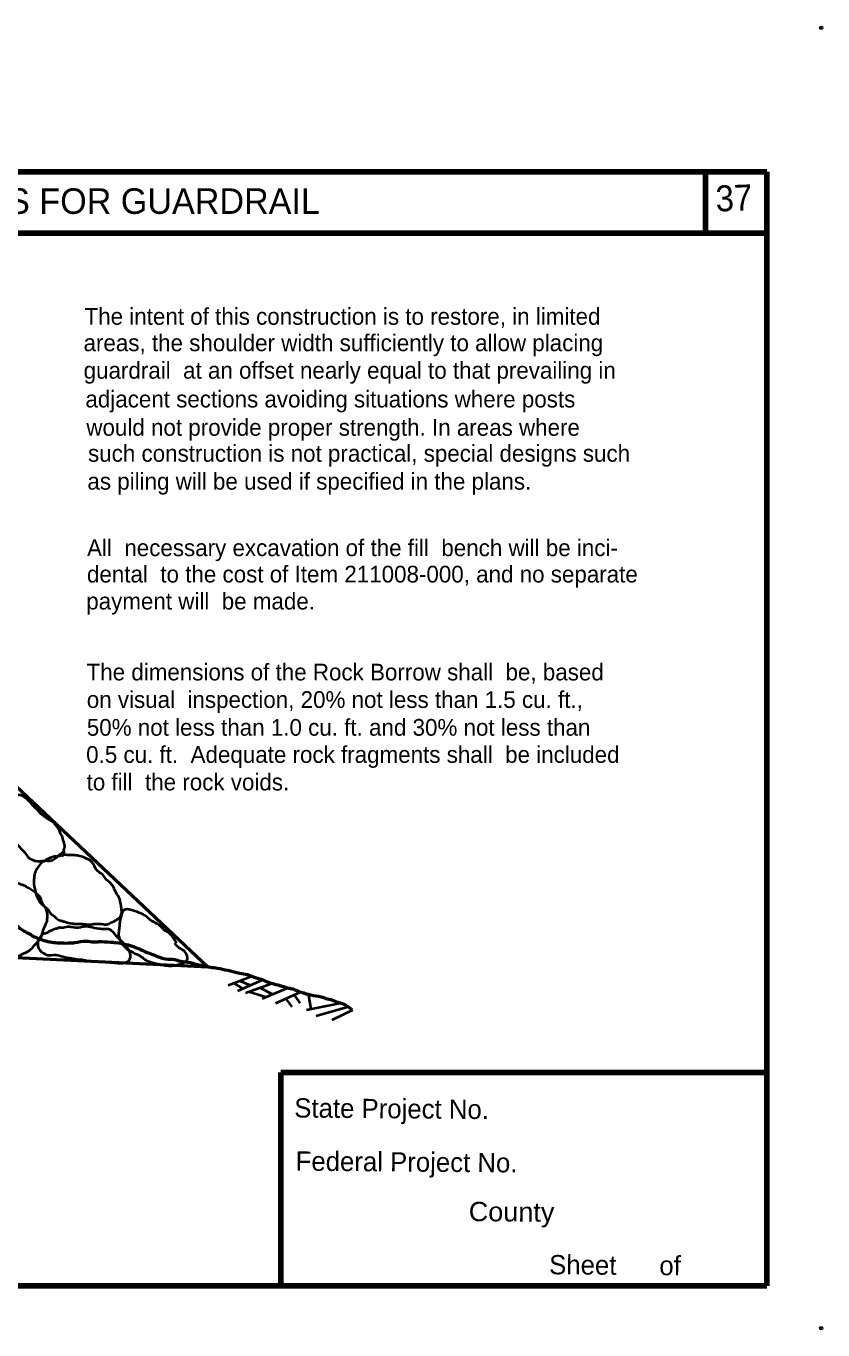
# Model space of a CAD drawing. Extents: x -8731 to -135, y -62851 to -56618.
# Drawn here: x -866 to -135, y -62851 to -61655 of the extents above; entities that cross this region are included whole.
import ezdxf
from ezdxf.enums import TextEntityAlignment as Align

# ---------------------------------------------------------------- set-up
doc = ezdxf.new("R2010")
doc.units = 0
doc.header["$LTSCALE"] = 6.1
doc.header["$PDMODE"] = 32
doc.header["$PDSIZE"] = 3.05
doc.layers.add('1', color=7, linetype='Continuous', lineweight=13)
doc.layers.add('3', color=7, linetype='Continuous', lineweight=40)

msp = doc.modelspace()

# ---------------------------------------------------------------- linework, layer by layer
at = {"layer": '1', "lineweight": 100}
for p, q in [((-186.28, -61788.8), (-1678.5, -61788.8)), ((-242.54, -61788.8), (-242.54, -61845.06)), ((-186.28, -61788.8), (-186.28, -62810.24)), ((-186.28, -61845.06), (-1678.5, -61845.06)), ((-632, -62614.56), (-186.28, -62614.56)), ((-632, -62614.56), (-632, -62810.24)), ((-186.28, -62810.24), (-826.42, -62810.24))]:
    msp.add_line(p, q, dxfattribs=at)
msp.add_lwpolyline([(-1678.5, -61792.3), (-1678.5, -62810.24), (-187.74, -62810.24)], dxfattribs=at)
at = {"layer": '1'}
for p in [(-136.34, -61656.6), (-136.34, -62849.2)]:
    msp.add_point(p, dxfattribs=at)
at = {"layer": '3'}
for p, q in [((-680.2, -62534.68), (-658.6, -62526.44)), ((-671.5, -62539.64), (-648.86, -62529.6)), ((-669.54, -62530.64), (-660.1, -62534.54)), ((-674.8, -62532.6), (-667.3, -62537.68)), ((-664.3, -62541.74), (-639.7, -62532.88)), ((-660.86, -62540.54), (-645.7, -62545.34)), ((-650.94, -62537.08), (-639.7, -62542.8)), ((-648.86, -62546.68), (-625.6, -62536.94)), ((-636.7, -62551.04), (-613.74, -62540.68)), ((-619.74, -62543.4), (-614.5, -62551.2)), ((-606.86, -62542.34), (-604.6, -62556.44)), ((-627.54, -62547), (-622, -62554.48)), ((-608.5, -62557.2), (-577.74, -62551.2)), ((-599.66, -62562.74), (-571, -62554.48)), ((-584.94, -62566.48), (-565.9, -62557.2))]:
    msp.add_line(p, q, dxfattribs=at)
at = {"layer": '3', "lineweight": 53}
msp.add_lwpolyline([(-1634.8, -62024.84), (-1403.34, -62032.48), (-1201.6, -62044.2), (-698.5, -62518.04), (-1259.8, -62490.74), (-1403.66, -62032.48)], dxfattribs=at)
at = {"layer": '3'}
for points in [[(-831.1, -62412), (-830.94, -62410.2), (-830.2, -62407.8), (-831.1, -62403.28), (-832.9, -62397.44), (-834.1, -62395.48), (-835.46, -62391.74), (-837.1, -62389.34), (-843.4, -62383.48), (-848.06, -62380.64), (-850, -62378.84), (-852.1, -62377.48), (-855.26, -62373.74), (-859.3, -62370.14), (-861.54, -62367), (-863.06, -62365.8), (-864.54, -62364.14), (-866.94, -62362.34), (-871, -62360.4), (-873.54, -62360.24), (-875.5, -62360.08), (-877, -62359.94), (-880.9, -62360.54), (-885.86, -62360.84), (-890.8, -62358.88), (-894.1, -62358.6), (-895.74, -62359.04), (-897.4, -62362.34), (-897.54, -62364), (-897.1, -62367), (-896.34, -62369.24), (-896.06, -62371.04), (-895.14, -62373), (-891.7, -62378.54), (-890.5, -62380.04), (-889.14, -62383.04), (-887.5, -62384.84), (-886.3, -62387.4), (-883.46, -62391.14), (-882.1, -62393.4), (-880.6, -62394.6), (-877.9, -62398.94), (-875.06, -62404.04), (-868.9, -62410.8), (-865.6, -62414.68), (-864.26, -62416.64), (-860.94, -62419.04), (-856.46, -62420.68), (-851.34, -62420.68), (-848.5, -62420.4), (-847, -62420.4), (-841.46, -62419.8), (-830.8, -62412), (-832.9, -62416.94)], [(-791.66, -62438.4), (-796.74, -62432.24), (-799, -62430.74), (-800.5, -62429.4), (-805.6, -62421.44), (-807.26, -62420.08), (-815.2, -62416.48), (-817.46, -62415.88), (-822.54, -62415.44), (-826.14, -62415.44), (-829.6, -62415), (-832.14, -62415.14), (-834.1, -62415.88), (-839.5, -62416.64), (-844.9, -62418.44), (-847, -62419.48), (-848.66, -62420.84), (-850.14, -62421.6), (-854.34, -62425.8), (-857.06, -62430.14), (-857.94, -62433.74), (-858.4, -62437.34), (-858.26, -62443.64), (-857.06, -62448.74), (-856.74, -62450.4), (-854.94, -62455.04), (-852.26, -62459.4), (-850.46, -62460.88), (-844.14, -62467.48), (-842.5, -62469.6), (-841, -62470.48), (-836.94, -62474.08), (-835, -62475), (-833.34, -62475.44), (-830.5, -62476.34), (-823.3, -62478), (-819.54, -62478.44), (-815.66, -62478.28), (-809.06, -62478.88), (-805.14, -62478.74), (-803.5, -62478.44), (-794.94, -62478.74), (-789.86, -62478.28), (-788.06, -62477.08), (-785.94, -62476.48), (-783.4, -62475), (-779.5, -62472.14), (-778.3, -62470.04), (-778, -62465.4), (-778.3, -62462.68), (-779.2, -62457.88), (-780.4, -62454.44), (-784.14, -62447.54), (-785.5, -62444.54), (-792.54, -62437.48)], [(-883.74, -62439.28), (-885.4, -62441.24), (-889.6, -62445.14), (-891.54, -62446.04), (-899.34, -62452.34), (-901.74, -62454.6), (-904.3, -62455.8), (-910.9, -62461.04), (-914.8, -62464.48), (-919.14, -62467.8), (-922.14, -62471.24), (-924.4, -62475.6), (-925.6, -62481.28), (-925.3, -62483.54), (-924.7, -62485.48), (-921.1, -62492.24), (-919.74, -62494.64), (-917.94, -62496.28), (-910.9, -62501.54), (-909.4, -62502.88), (-905.5, -62504.4), (-899.66, -62504.84), (-893.34, -62506.94), (-891.26, -62507.4), (-878.8, -62507.4), (-876.1, -62507.68), (-871.74, -62507.54), (-868.74, -62505.74), (-865.74, -62504.54), (-859.9, -62500.34), (-858.4, -62498.54), (-853.6, -62493.28), (-851.94, -62490.44), (-847.6, -62478.6), (-846.7, -62476.8), (-846.1, -62472.88), (-845.94, -62470.04), (-846.26, -62468.54), (-846.54, -62466.6), (-848.34, -62462.68), (-849.54, -62461.2), (-851.5, -62457.14), (-852.4, -62454.6), (-854.34, -62452.2), (-857.66, -62449.34), (-865.14, -62444.54), (-868.46, -62442.74), (-870.4, -62442.14), (-873.54, -62441.24), (-881.94, -62439.88)], [(-727.74, -62496.14), (-737.06, -62485.2), (-738.54, -62484.44), (-740.2, -62482.64), (-747.26, -62477.4), (-751.14, -62475.14), (-754.74, -62472.14), (-756.7, -62470.8), (-760, -62469), (-767.8, -62466), (-770.06, -62465.4), (-775.46, -62465.54), (-777.26, -62467.64), (-778.74, -62472.14), (-779.8, -62477.08), (-779.94, -62479.04), (-780.1, -62480.4), (-780.7, -62485.64), (-780.7, -62489.84), (-779.94, -62491.94), (-777.1, -62497.34), (-773.94, -62500.64), (-771.7, -62502.6), (-768.86, -62503.8), (-766.74, -62505), (-763.3, -62506.48), (-754.46, -62512.2), (-751.14, -62513.4), (-746.34, -62514.74), (-740.34, -62515.94), (-737.94, -62516.4), (-736.14, -62516.68), (-724.6, -62515.34), (-721.14, -62514.14), (-719.06, -62512.48), (-717.7, -62510.84), (-717.86, -62507.84), (-719.06, -62505.14), (-720.4, -62503.48), (-722.34, -62502.14), (-725.94, -62499.88), (-729.26, -62496)], [(-809.66, -62481.14), (-811.9, -62480.84), (-813.54, -62481.14), (-822.1, -62481.74), (-824.5, -62481.28), (-830.34, -62481.6), (-832.46, -62482.04), (-835.6, -62481.88), (-837.7, -62482.8), (-839.5, -62483.08), (-841.46, -62484.14), (-844, -62485.04), (-846.26, -62486.54), (-849.26, -62487.6), (-851.2, -62488.8), (-853, -62491.04), (-854.5, -62493.74), (-854.94, -62495.84), (-854.94, -62497.48), (-853.6, -62501.68), (-851.66, -62503.8), (-847.46, -62506.48), (-845.8, -62507.08), (-841.9, -62506.94), (-835.14, -62507.4), (-828.4, -62509.34), (-824.06, -62509.8), (-817.3, -62511), (-814.3, -62511.14), (-811.46, -62511.74), (-801.54, -62512.94), (-789.1, -62513.54), (-784.46, -62514), (-782.2, -62514.14), (-780.4, -62514.44), (-776.06, -62514.14), (-772, -62512.64), (-770.34, -62510.68), (-769.9, -62508.88), (-769.9, -62507.08), (-771.86, -62501.54), (-773.34, -62499.6), (-774.1, -62498.08), (-775.6, -62496.74), (-777.4, -62494.8), (-779.34, -62493.28), (-786.86, -62485.04), (-788.94, -62483.68), (-793.9, -62483.08), (-798.86, -62482.94), (-806.94, -62481.28), (-809.94, -62480.68), (-812.34, -62480.54)]]:
    msp.add_spline(points, degree=3, dxfattribs=at)
at = {"layer": '3', "lineweight": 53}
msp.add_spline([(-1059.26, -62394.14), (-1053.86, -62396.4), (-1051.46, -62396.84), (-1042.6, -62400.44), (-1036.6, -62402.54), (-1034.2, -62403.88), (-1031.2, -62405.08), (-1027.6, -62407.8), (-1022.34, -62410.48), (-1020.4, -62411.68), (-1013.06, -62416.48), (-1011.4, -62418), (-1003.74, -62423.4), (-996.7, -62429.08), (-985.6, -62435.54), (-982.14, -62437.94), (-978.4, -62440.2), (-971.94, -62443.2), (-967, -62446.04), (-961.9, -62448.14), (-953.06, -62451.28), (-948.4, -62452.04), (-939.4, -62453.84), (-938.06, -62454.28), (-936.26, -62454.6), (-929.34, -62456.08), (-922.74, -62457.88), (-908.5, -62462.84), (-906.1, -62464.04), (-896.8, -62467.8), (-893.8, -62468.84), (-890.66, -62470.64), (-887.34, -62472), (-881.06, -62475.44), (-878.06, -62477.54), (-874.9, -62479.34), (-872.94, -62481), (-865.46, -62486.08), (-862.3, -62487.6), (-860.8, -62488.64), (-859.3, -62489.54), (-854.5, -62491.64), (-847.46, -62494.04), (-840.26, -62495.4), (-833.66, -62495.84), (-824.94, -62495.84), (-821.2, -62495.54), (-810.4, -62494.2), (-803.5, -62494.94), (-798.54, -62494.64), (-788.66, -62495.08), (-783.7, -62495.4), (-773.8, -62497.2), (-766.6, -62499.44), (-750.54, -62506.04), (-748.46, -62506.8), (-745.9, -62508), (-735.54, -62510.68), (-727.14, -62511.6), (-725.5, -62512.2), (-718.46, -62513.24), (-714.26, -62514.14), (-702.86, -62517), (-690.1, -62518.94), (-671.2, -62523.14), (-658, -62526.6), (-656.34, -62527.34), (-649.9, -62529.14), (-647.2, -62530.34), (-636.54, -62533.94), (-629.34, -62535.88), (-624.54, -62537.24), (-623.06, -62537.54), (-615.4, -62540.24), (-597.54, -62544.74), (-595, -62545.2), (-590.66, -62546.68), (-584.8, -62548.2), (-579.86, -62550.28), (-577, -62551.04), (-566.8, -62556.74)], degree=3, dxfattribs=at)

# ---------------------------------------------------------------- texts
at = {"layer": '1'}
for s, height, rotation, width, p in [('37', 23.78, 2.121, 0.95, (-232.82, -61825.18)), ('County', 17.66, 359.537, 1.05, (-459.72, -62750.92))]:
    msp.add_text(s, height=height, rotation=rotation, dxfattribs=dict(at, width=width)).set_placement(p)
for s, p in [('State Project No.', (-619.72, -62655.92)), ('Federal Project No.', (-618.48, -62704.68)), ('Sheet      of', (-385.98, -62799.68))]:
    msp.add_text(s, height=17.66, rotation=359.537, dxfattribs=at).set_placement(p)
at = {"layer": '3'}
msp.add_text('RESTORING SHOULDERS FOR GUARDRAIL', height=23.4, dxfattribs=at).set_placement((-923.9, -61827.28), align=Align.CENTER)
for s, p in [('The intent of this construction is to restore, in limited', (-812.02, -61928.98)), ('areas, the shoulder width sufficiently to allow placing', (-812.96, -61953.2)), ('guardrail  at an offset nearly equal to that prevailing in', (-812.86, -61978.44)), ('adjacent sections avoiding situations where posts ', (-811.22, -62004.8)), ('would not provide proper strength. In areas where', (-810.38, -62030.76)), ('such construction is not practical, special designs such', (-808.82, -62054.58)), ('as piling will be used if specified in the plans.', (-809.38, -62080.18)), ('All  necessary excavation of the fill  bench will be inci-', (-809.72, -62141.16)), ('dental  to the cost of Item 211008-000, and no separate', (-809.8, -62165.32)), ('payment will  be made.', (-810.46, -62190.08)), ('The dimensions of the Rock Borrow shall  be, based', (-810.14, -62255.12)), ('on visual  inspection, 20% not less than 1.5 cu. ft., ', (-809.98, -62280.36)), ('50% not less than 1.0 cu. ft. and 30% not less than', (-809.94, -62305.84)), ('0.5 cu. ft.  Adequate rock fragments shall  be included', (-810.54, -62330.72)), ('to fill  the rock voids.', (-810.14, -62355.98))]:
    msp.add_text(s, height=15.34, dxfattribs=at).set_placement(p)

doc.saveas('drawing.dxf')
